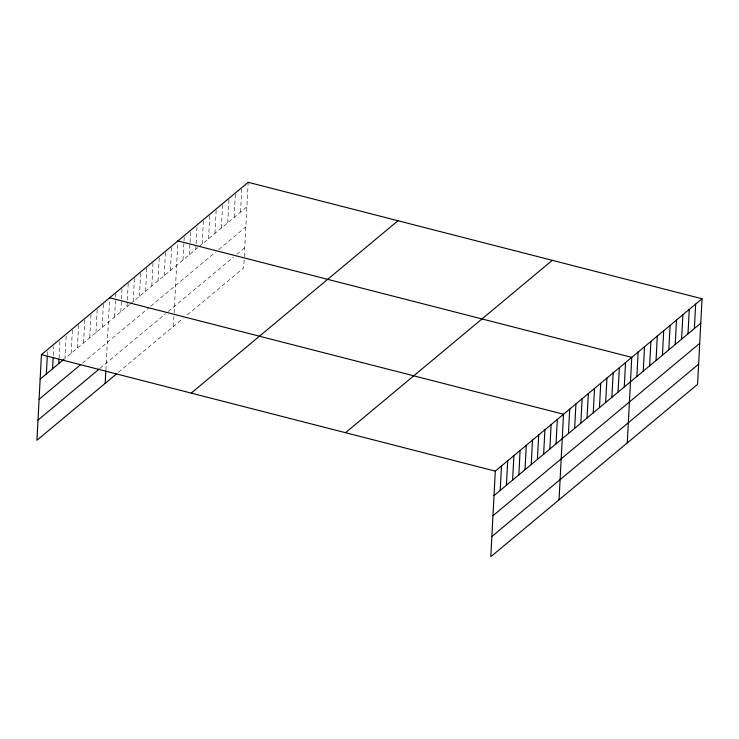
<?xml version="1.0" encoding="UTF-8"?>
<svg xmlns="http://www.w3.org/2000/svg" width="739" height="739" viewBox="0 0 739 739"><rect width="100%" height="100%" fill="white"/><g stroke="black" fill="none" stroke-linecap="round" stroke-linejoin="round"><path stroke-width="0.55" stroke-dasharray="3.69 2.77" d="M47.342 355.062L47.518 351.727M53.254 355.441L53.725 346.554M59.055 358.046L59.924 341.381M66.131 336.217L64.967 358.424L129.648 304.496M71.166 353.251L72.45 328.818M77.373 348.087L78.648 323.645M83.572 342.914L84.856 318.481M89.779 337.741L91.054 313.308M95.978 332.568L97.262 308.135M102.185 327.395L103.405 304.071M105.889 369.906L109.668 297.789M114.582 317.059L115.58 298.177M115.635 297.06L115.866 292.626M120.79 311.886L122.074 287.453M126.988 306.713L127.284 301.161M127.339 300.052L128.272 282.28M133.196 301.54L134.415 278.215M139.394 296.367L140.678 271.934M145.601 291.203L146.876 266.761M151.8 286.03L153.084 261.597M158.007 280.857L159.282 256.424M164.206 275.684L165.434 252.359M170.413 270.511L171.688 246.078M173.406 326.472L173.942 316.384M174.118 313.022L177.896 240.905M183.004 260.017L184.288 235.584M189.396 254.687L189.978 243.584M190.034 242.466L190.68 230.254M195.789 249.357L196.02 244.914M196.075 243.805L197.064 224.924M202.181 244.027L203.456 219.594M208.564 238.706L209.848 214.264M214.957 233.376L216.241 208.943M221.349 228.046L222.633 203.613M227.741 222.716L229.016 198.283M234.134 217.386L235.408 192.953M240.517 212.065L241.801 187.632M244.119 260.017L243.704 267.86L186.191 315.812M244.295 256.655L248.193 182.302M130.535 303.757L198.181 247.362M198.985 246.697L246.909 206.735M82.519 363.08L148.973 307.673M150.747 306.195L215.502 252.211M218.698 249.551L245.856 226.91M100.033 368.355L165.61 313.687M168.261 311.47L233.579 257.015M236.776 254.345L244.766 247.685M118.471 372.271L182.995 318.481"/><path stroke-width="1.11" d="M702.05 298.759L495.296 471.14L490.807 556.698L697.57 384.326L702.05 298.759L248.193 182.302L41.43 354.674L36.95 440.241L116.697 373.749M46.354 373.943L47.287 356.17M52.561 368.77L53.143 357.667M58.76 363.597L58.991 359.154M105.178 383.356L105.825 371.024M500.211 490.4L501.495 465.967M506.418 485.227L507.693 460.794M512.617 480.054L513.901 455.621M518.824 474.891L520.099 450.457M525.023 469.718L526.307 445.284M531.23 464.545L532.505 440.111M537.429 459.372L538.713 434.938M543.636 454.199L544.911 429.765M549.834 449.035L551.118 424.592M556.042 443.862L557.317 419.429M559.035 499.813L563.524 414.256L109.668 297.789M568.448 433.516L569.723 409.083M574.646 428.343L575.93 403.91M580.854 423.17L582.129 398.737M587.052 418.006L588.336 393.564M593.251 412.833L594.535 388.4M599.458 407.66L600.742 383.227M605.657 402.487L606.941 378.054M611.864 397.314L613.148 372.881M618.063 392.15L619.347 367.708M624.27 386.977L625.545 362.544M627.272 442.929L631.753 357.371L177.896 240.905M636.861 376.474L638.145 352.041M643.253 371.144L644.537 346.711M649.646 365.823L650.92 341.381M656.038 360.493L657.313 336.06M662.421 355.163L663.705 330.73M668.813 349.833L670.097 325.4M675.206 344.503L676.49 320.07M681.598 339.183L682.882 314.74M687.991 333.852L689.265 309.419M694.383 328.522L695.658 304.089M40.155 379.107L64.081 359.163M39.093 399.282L80.745 364.558M38.003 420.066L99.146 369.094M191.207 393.111L397.97 220.73M345.519 432.703L552.273 260.331M494.012 495.573L700.766 323.192M492.95 515.748L699.713 343.367M491.869 536.532L698.623 364.151M41.43 354.674L495.296 471.14"/></g></svg>
